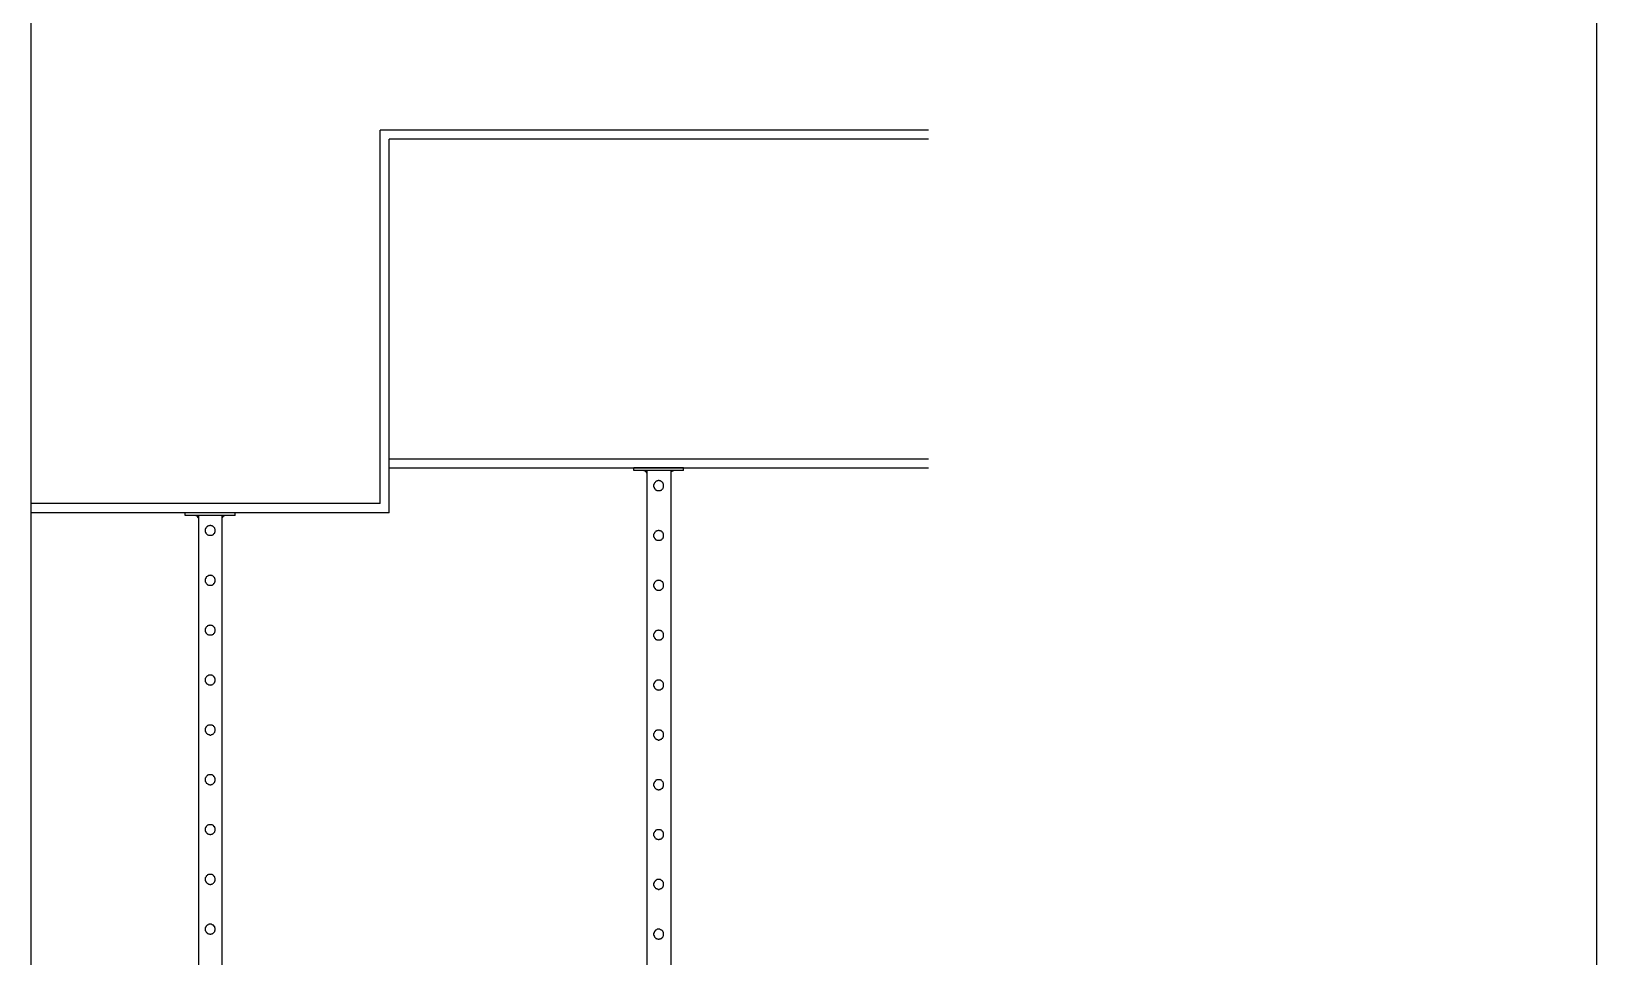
# Model space of a CAD drawing. Header units: metres. Extents: x 0 to 420, y 0 to 297.
# Drawn here: x 385.44 to 420, y 140.62 to 161.05 of the extents above; entities that cross this region are included whole.
import ezdxf

# ---------------------------------------------------------------- set-up
doc = ezdxf.new("R2010")
doc.units = ezdxf.units.M
doc.layers.add(' ', color=7, linetype='Continuous')

msp = doc.modelspace()

# ---------------------------------------------------------------- linework, layer by layer
at = {"layer": ' '}
for p, q in [((385.44, 98.35), (385.44, 166.57)), ((405.25, 158.87), (393.14, 158.87)), ((393.14, 150.62), (393.14, 158.87)), ((405.25, 158.67), (393.34, 158.67)), ((393.34, 150.42), (393.34, 158.67)), ((393.34, 151.61), (405.25, 151.61)), ((393.34, 151.41), (405.25, 151.41)), ((398.74, 151.35), (398.74, 151.41)), ((399.84, 151.41), (398.74, 151.41)), ((399.84, 151.35), (399.84, 151.41)), ((399.84, 151.35), (398.74, 151.35)), ((399.03, 151.35), (399.03, 130.08)), ((399.56, 151.35), (399.56, 130.3)), ((393.14, 150.62), (385.44, 150.62)), ((393.34, 150.42), (385.44, 150.42)), ((388.84, 150.36), (388.84, 150.42)), ((389.94, 150.42), (388.84, 150.42)), ((389.94, 150.36), (388.84, 150.36)), ((389.13, 150.36), (389.13, 129.09)), ((389.65, 150.36), (389.65, 129.31)), ((389.94, 150.36), (389.94, 150.42))]:
    msp.add_line(p, q, dxfattribs=at)
for points in [[(399.03, 151.29), (399.03, 151.3), (399.02, 151.3), (399.02, 151.31), (399.02, 151.32), (399.01, 151.32), (399.01, 151.33), (399, 151.33), (399, 151.33), (398.99, 151.34), (398.99, 151.34), (398.98, 151.34), (398.98, 151.34), (398.97, 151.35), (398.96, 151.35)], [(399.4, 151.02), (399.4, 151.03), (399.4, 151.04), (399.4, 151.05), (399.39, 151.06), (399.39, 151.07), (399.38, 151.08), (399.38, 151.09), (399.37, 151.09), (399.36, 151.1), (399.35, 151.11), (399.34, 151.11), (399.33, 151.12), (399.32, 151.12), (399.31, 151.12), (399.3, 151.13), (399.29, 151.13), (399.28, 151.13), (399.27, 151.12), (399.26, 151.12), (399.25, 151.12), (399.24, 151.11), (399.23, 151.11), (399.22, 151.1), (399.21, 151.09), (399.21, 151.09), (399.2, 151.08), (399.2, 151.07), (399.19, 151.06), (399.19, 151.05), (399.18, 151.04), (399.18, 151.03), (399.18, 151.02), (399.18, 151.01), (399.18, 150.99), (399.19, 150.98), (399.19, 150.97), (399.2, 150.96), (399.2, 150.95), (399.21, 150.95), (399.21, 150.94), (399.22, 150.93), (399.23, 150.92), (399.24, 150.92), (399.25, 150.91), (399.26, 150.91), (399.27, 150.91), (399.28, 150.91), (399.29, 150.91), (399.3, 150.91), (399.31, 150.91), (399.32, 150.91), (399.33, 150.91), (399.34, 150.92), (399.35, 150.92), (399.36, 150.93), (399.37, 150.94), (399.38, 150.95), (399.38, 150.95), (399.39, 150.96), (399.39, 150.97), (399.4, 150.98), (399.4, 150.99), (399.4, 151.01), (399.4, 151.02)], [(399.62, 151.35), (399.62, 151.35), (399.61, 151.34), (399.6, 151.34), (399.6, 151.34), (399.59, 151.34), (399.59, 151.33), (399.58, 151.33), (399.58, 151.33), (399.57, 151.32), (399.57, 151.32), (399.56, 151.31), (399.56, 151.3), (399.56, 151.3), (399.56, 151.29), (399.56, 151.29)], [(389.13, 150.3), (389.12, 150.31), (389.12, 150.31), (389.12, 150.32), (389.12, 150.33), (389.11, 150.33), (389.11, 150.34), (389.1, 150.34), (389.1, 150.34), (389.09, 150.35), (389.08, 150.35), (389.08, 150.35), (389.07, 150.35), (389.07, 150.36), (389.06, 150.36)], [(389.72, 150.36), (389.71, 150.36), (389.71, 150.35), (389.7, 150.35), (389.69, 150.35), (389.69, 150.35), (389.68, 150.34), (389.68, 150.34), (389.67, 150.34), (389.67, 150.33), (389.66, 150.33), (389.66, 150.32), (389.66, 150.31), (389.66, 150.31), (389.65, 150.3), (389.65, 150.3)], [(389.5, 150.03), (389.5, 150.04), (389.5, 150.05), (389.49, 150.06), (389.49, 150.07), (389.49, 150.08), (389.48, 150.09), (389.47, 150.1), (389.47, 150.1), (389.46, 150.11), (389.45, 150.12), (389.44, 150.12), (389.43, 150.13), (389.42, 150.13), (389.41, 150.13), (389.4, 150.14), (389.39, 150.14), (389.38, 150.14), (389.37, 150.13), (389.36, 150.13), (389.35, 150.13), (389.34, 150.12), (389.33, 150.12), (389.32, 150.11), (389.31, 150.1), (389.3, 150.1), (389.3, 150.09), (389.29, 150.08), (389.29, 150.07), (389.28, 150.06), (389.28, 150.05), (389.28, 150.04), (389.28, 150.03), (389.28, 150.01), (389.28, 150), (389.28, 149.99), (389.29, 149.98), (389.29, 149.97), (389.3, 149.96), (389.3, 149.96), (389.31, 149.95), (389.32, 149.94), (389.33, 149.93), (389.34, 149.93), (389.35, 149.92), (389.36, 149.92), (389.37, 149.92), (389.38, 149.92), (389.39, 149.92), (389.4, 149.92), (389.41, 149.92), (389.42, 149.92), (389.43, 149.92), (389.44, 149.93), (389.45, 149.93), (389.46, 149.94), (389.47, 149.95), (389.47, 149.96), (389.48, 149.96), (389.49, 149.97), (389.49, 149.98), (389.49, 149.99), (389.5, 150), (389.5, 150.01), (389.5, 150.03)], [(399.4, 149.92), (399.4, 149.93), (399.4, 149.94), (399.4, 149.95), (399.39, 149.96), (399.39, 149.97), (399.38, 149.98), (399.38, 149.99), (399.37, 149.99), (399.36, 150), (399.35, 150.01), (399.34, 150.01), (399.33, 150.02), (399.32, 150.02), (399.31, 150.02), (399.3, 150.03), (399.29, 150.03), (399.28, 150.03), (399.27, 150.02), (399.26, 150.02), (399.25, 150.02), (399.24, 150.01), (399.23, 150.01), (399.22, 150), (399.21, 149.99), (399.21, 149.99), (399.2, 149.98), (399.2, 149.97), (399.19, 149.96), (399.19, 149.95), (399.18, 149.94), (399.18, 149.93), (399.18, 149.92), (399.18, 149.9), (399.18, 149.89), (399.19, 149.88), (399.19, 149.87), (399.2, 149.86), (399.2, 149.85), (399.21, 149.85), (399.21, 149.84), (399.22, 149.83), (399.23, 149.82), (399.24, 149.82), (399.25, 149.81), (399.26, 149.81), (399.27, 149.81), (399.28, 149.81), (399.29, 149.81), (399.3, 149.81), (399.31, 149.81), (399.32, 149.81), (399.33, 149.81), (399.34, 149.82), (399.35, 149.82), (399.36, 149.83), (399.37, 149.84), (399.38, 149.85), (399.38, 149.85), (399.39, 149.86), (399.39, 149.87), (399.4, 149.88), (399.4, 149.89), (399.4, 149.9), (399.4, 149.92)], [(389.5, 148.93), (389.5, 148.94), (389.5, 148.95), (389.49, 148.96), (389.49, 148.97), (389.49, 148.98), (389.48, 148.99), (389.47, 149), (389.47, 149), (389.46, 149.01), (389.45, 149.02), (389.44, 149.02), (389.43, 149.03), (389.42, 149.03), (389.41, 149.03), (389.4, 149.03), (389.39, 149.04), (389.38, 149.03), (389.37, 149.03), (389.36, 149.03), (389.35, 149.03), (389.34, 149.02), (389.33, 149.02), (389.32, 149.01), (389.31, 149), (389.3, 149), (389.3, 148.99), (389.29, 148.98), (389.29, 148.97), (389.28, 148.96), (389.28, 148.95), (389.28, 148.94), (389.28, 148.93), (389.28, 148.91), (389.28, 148.9), (389.28, 148.89), (389.29, 148.88), (389.29, 148.87), (389.3, 148.86), (389.3, 148.86), (389.31, 148.85), (389.32, 148.84), (389.33, 148.83), (389.34, 148.83), (389.35, 148.82), (389.36, 148.82), (389.37, 148.82), (389.38, 148.82), (389.39, 148.82), (389.4, 148.82), (389.41, 148.82), (389.42, 148.82), (389.43, 148.82), (389.44, 148.83), (389.45, 148.83), (389.46, 148.84), (389.47, 148.85), (389.47, 148.86), (389.48, 148.86), (389.49, 148.87), (389.49, 148.88), (389.49, 148.89), (389.5, 148.9), (389.5, 148.91), (389.5, 148.93)], [(399.4, 148.82), (399.4, 148.83), (399.4, 148.84), (399.4, 148.85), (399.39, 148.86), (399.39, 148.87), (399.38, 148.88), (399.38, 148.89), (399.37, 148.89), (399.36, 148.9), (399.35, 148.91), (399.34, 148.91), (399.33, 148.92), (399.32, 148.92), (399.31, 148.92), (399.3, 148.92), (399.29, 148.93), (399.28, 148.92), (399.27, 148.92), (399.26, 148.92), (399.25, 148.92), (399.24, 148.91), (399.23, 148.91), (399.22, 148.9), (399.21, 148.89), (399.21, 148.89), (399.2, 148.88), (399.2, 148.87), (399.19, 148.86), (399.19, 148.85), (399.18, 148.84), (399.18, 148.83), (399.18, 148.82), (399.18, 148.8), (399.18, 148.79), (399.19, 148.78), (399.19, 148.77), (399.2, 148.76), (399.2, 148.75), (399.21, 148.75), (399.21, 148.74), (399.22, 148.73), (399.23, 148.72), (399.24, 148.72), (399.25, 148.71), (399.26, 148.71), (399.27, 148.71), (399.28, 148.71), (399.29, 148.71), (399.3, 148.71), (399.31, 148.71), (399.32, 148.71), (399.33, 148.71), (399.34, 148.72), (399.35, 148.72), (399.36, 148.73), (399.37, 148.74), (399.38, 148.75), (399.38, 148.75), (399.39, 148.76), (399.39, 148.77), (399.4, 148.78), (399.4, 148.79), (399.4, 148.8), (399.4, 148.82)], [(389.5, 147.83), (389.5, 147.84), (389.5, 147.85), (389.49, 147.86), (389.49, 147.87), (389.49, 147.88), (389.48, 147.89), (389.47, 147.89), (389.47, 147.9), (389.46, 147.91), (389.45, 147.92), (389.44, 147.92), (389.43, 147.93), (389.42, 147.93), (389.41, 147.93), (389.4, 147.93), (389.39, 147.94), (389.38, 147.93), (389.37, 147.93), (389.36, 147.93), (389.35, 147.93), (389.34, 147.92), (389.33, 147.92), (389.32, 147.91), (389.31, 147.9), (389.3, 147.89), (389.3, 147.89), (389.29, 147.88), (389.29, 147.87), (389.28, 147.86), (389.28, 147.85), (389.28, 147.84), (389.28, 147.83), (389.28, 147.81), (389.28, 147.8), (389.28, 147.79), (389.29, 147.78), (389.29, 147.77), (389.3, 147.76), (389.3, 147.76), (389.31, 147.75), (389.32, 147.74), (389.33, 147.73), (389.34, 147.73), (389.35, 147.72), (389.36, 147.72), (389.37, 147.72), (389.38, 147.72), (389.39, 147.72), (389.4, 147.72), (389.41, 147.72), (389.42, 147.72), (389.43, 147.72), (389.44, 147.73), (389.45, 147.73), (389.46, 147.74), (389.47, 147.75), (389.47, 147.76), (389.48, 147.76), (389.49, 147.77), (389.49, 147.78), (389.49, 147.79), (389.5, 147.8), (389.5, 147.81), (389.5, 147.83)], [(399.4, 147.72), (399.4, 147.73), (399.4, 147.74), (399.4, 147.75), (399.39, 147.76), (399.39, 147.77), (399.38, 147.78), (399.38, 147.78), (399.37, 147.79), (399.36, 147.8), (399.35, 147.81), (399.34, 147.81), (399.33, 147.82), (399.32, 147.82), (399.31, 147.82), (399.3, 147.82), (399.29, 147.83), (399.28, 147.82), (399.27, 147.82), (399.26, 147.82), (399.25, 147.82), (399.24, 147.81), (399.23, 147.81), (399.22, 147.8), (399.21, 147.79), (399.21, 147.78), (399.2, 147.78), (399.2, 147.77), (399.19, 147.76), (399.19, 147.75), (399.18, 147.74), (399.18, 147.73), (399.18, 147.72), (399.18, 147.7), (399.18, 147.69), (399.19, 147.68), (399.19, 147.67), (399.2, 147.66), (399.2, 147.65), (399.21, 147.65), (399.21, 147.64), (399.22, 147.63), (399.23, 147.62), (399.24, 147.62), (399.25, 147.61), (399.26, 147.61), (399.27, 147.61), (399.28, 147.61), (399.29, 147.61), (399.3, 147.61), (399.31, 147.61), (399.32, 147.61), (399.33, 147.61), (399.34, 147.62), (399.35, 147.62), (399.36, 147.63), (399.37, 147.64), (399.38, 147.65), (399.38, 147.65), (399.39, 147.66), (399.39, 147.67), (399.4, 147.68), (399.4, 147.69), (399.4, 147.7), (399.4, 147.72)], [(389.5, 146.72), (389.5, 146.74), (389.5, 146.75), (389.49, 146.76), (389.49, 146.77), (389.49, 146.78), (389.48, 146.79), (389.47, 146.79), (389.47, 146.8), (389.46, 146.81), (389.45, 146.82), (389.44, 146.82), (389.43, 146.83), (389.42, 146.83), (389.41, 146.83), (389.4, 146.83), (389.39, 146.83), (389.38, 146.83), (389.37, 146.83), (389.36, 146.83), (389.35, 146.83), (389.34, 146.82), (389.33, 146.82), (389.32, 146.81), (389.31, 146.8), (389.3, 146.79), (389.3, 146.79), (389.29, 146.78), (389.29, 146.77), (389.28, 146.76), (389.28, 146.75), (389.28, 146.74), (389.28, 146.72), (389.28, 146.71), (389.28, 146.7), (389.28, 146.69), (389.29, 146.68), (389.29, 146.67), (389.3, 146.66), (389.3, 146.65), (389.31, 146.65), (389.32, 146.64), (389.33, 146.63), (389.34, 146.63), (389.35, 146.62), (389.36, 146.62), (389.37, 146.62), (389.38, 146.62), (389.39, 146.61), (389.4, 146.62), (389.41, 146.62), (389.42, 146.62), (389.43, 146.62), (389.44, 146.63), (389.45, 146.63), (389.46, 146.64), (389.47, 146.65), (389.47, 146.65), (389.48, 146.66), (389.49, 146.67), (389.49, 146.68), (389.49, 146.69), (389.5, 146.7), (389.5, 146.71), (389.5, 146.72)], [(399.4, 146.61), (399.4, 146.63), (399.4, 146.64), (399.4, 146.65), (399.39, 146.66), (399.39, 146.67), (399.38, 146.68), (399.38, 146.68), (399.37, 146.69), (399.36, 146.7), (399.35, 146.71), (399.34, 146.71), (399.33, 146.72), (399.32, 146.72), (399.31, 146.72), (399.3, 146.72), (399.29, 146.72), (399.28, 146.72), (399.27, 146.72), (399.26, 146.72), (399.25, 146.72), (399.24, 146.71), (399.23, 146.71), (399.22, 146.7), (399.21, 146.69), (399.21, 146.68), (399.2, 146.68), (399.2, 146.67), (399.19, 146.66), (399.19, 146.65), (399.18, 146.64), (399.18, 146.63), (399.18, 146.61), (399.18, 146.6), (399.18, 146.59), (399.19, 146.58), (399.19, 146.57), (399.2, 146.56), (399.2, 146.55), (399.21, 146.54), (399.21, 146.54), (399.22, 146.53), (399.23, 146.52), (399.24, 146.52), (399.25, 146.51), (399.26, 146.51), (399.27, 146.51), (399.28, 146.51), (399.29, 146.5), (399.3, 146.51), (399.31, 146.51), (399.32, 146.51), (399.33, 146.51), (399.34, 146.52), (399.35, 146.52), (399.36, 146.53), (399.37, 146.54), (399.38, 146.54), (399.38, 146.55), (399.39, 146.56), (399.39, 146.57), (399.4, 146.58), (399.4, 146.59), (399.4, 146.6), (399.4, 146.61)], [(389.5, 145.62), (389.5, 145.64), (389.5, 145.65), (389.49, 145.66), (389.49, 145.67), (389.49, 145.68), (389.48, 145.69), (389.47, 145.69), (389.47, 145.7), (389.46, 145.71), (389.45, 145.72), (389.44, 145.72), (389.43, 145.73), (389.42, 145.73), (389.41, 145.73), (389.4, 145.73), (389.39, 145.73), (389.38, 145.73), (389.37, 145.73), (389.36, 145.73), (389.35, 145.73), (389.34, 145.72), (389.33, 145.72), (389.32, 145.71), (389.31, 145.7), (389.3, 145.69), (389.3, 145.69), (389.29, 145.68), (389.29, 145.67), (389.28, 145.66), (389.28, 145.65), (389.28, 145.64), (389.28, 145.62), (389.28, 145.61), (389.28, 145.6), (389.28, 145.59), (389.29, 145.58), (389.29, 145.57), (389.3, 145.56), (389.3, 145.55), (389.31, 145.55), (389.32, 145.54), (389.33, 145.53), (389.34, 145.53), (389.35, 145.52), (389.36, 145.52), (389.37, 145.52), (389.38, 145.51), (389.39, 145.51), (389.4, 145.51), (389.41, 145.52), (389.42, 145.52), (389.43, 145.52), (389.44, 145.53), (389.45, 145.53), (389.46, 145.54), (389.47, 145.55), (389.47, 145.55), (389.48, 145.56), (389.49, 145.57), (389.49, 145.58), (389.49, 145.59), (389.5, 145.6), (389.5, 145.61), (389.5, 145.62)], [(399.4, 145.51), (399.4, 145.53), (399.4, 145.54), (399.4, 145.55), (399.39, 145.56), (399.39, 145.57), (399.38, 145.58), (399.38, 145.58), (399.37, 145.59), (399.36, 145.6), (399.35, 145.61), (399.34, 145.61), (399.33, 145.62), (399.32, 145.62), (399.31, 145.62), (399.3, 145.62), (399.29, 145.62), (399.28, 145.62), (399.27, 145.62), (399.26, 145.62), (399.25, 145.62), (399.24, 145.61), (399.23, 145.61), (399.22, 145.6), (399.21, 145.59), (399.21, 145.58), (399.2, 145.58), (399.2, 145.57), (399.19, 145.56), (399.19, 145.55), (399.18, 145.54), (399.18, 145.53), (399.18, 145.51), (399.18, 145.5), (399.18, 145.49), (399.19, 145.48), (399.19, 145.47), (399.2, 145.46), (399.2, 145.45), (399.21, 145.44), (399.21, 145.44), (399.22, 145.43), (399.23, 145.42), (399.24, 145.42), (399.25, 145.41), (399.26, 145.41), (399.27, 145.41), (399.28, 145.4), (399.29, 145.4), (399.3, 145.4), (399.31, 145.41), (399.32, 145.41), (399.33, 145.41), (399.34, 145.42), (399.35, 145.42), (399.36, 145.43), (399.37, 145.44), (399.38, 145.44), (399.38, 145.45), (399.39, 145.46), (399.39, 145.47), (399.4, 145.48), (399.4, 145.49), (399.4, 145.5), (399.4, 145.51)], [(389.5, 144.52), (389.5, 144.53), (389.5, 144.55), (389.49, 144.56), (389.49, 144.57), (389.49, 144.58), (389.48, 144.59), (389.47, 144.59), (389.47, 144.6), (389.46, 144.61), (389.45, 144.62), (389.44, 144.62), (389.43, 144.63), (389.42, 144.63), (389.41, 144.63), (389.4, 144.63), (389.39, 144.63), (389.38, 144.63), (389.37, 144.63), (389.36, 144.63), (389.35, 144.63), (389.34, 144.62), (389.33, 144.62), (389.32, 144.61), (389.31, 144.6), (389.3, 144.59), (389.3, 144.59), (389.29, 144.58), (389.29, 144.57), (389.28, 144.56), (389.28, 144.55), (389.28, 144.53), (389.28, 144.52), (389.28, 144.51), (389.28, 144.5), (389.28, 144.49), (389.29, 144.48), (389.29, 144.47), (389.3, 144.46), (389.3, 144.45), (389.31, 144.45), (389.32, 144.44), (389.33, 144.43), (389.34, 144.43), (389.35, 144.42), (389.36, 144.42), (389.37, 144.42), (389.38, 144.41), (389.39, 144.41), (389.4, 144.41), (389.41, 144.42), (389.42, 144.42), (389.43, 144.42), (389.44, 144.43), (389.45, 144.43), (389.46, 144.44), (389.47, 144.45), (389.47, 144.45), (389.48, 144.46), (389.49, 144.47), (389.49, 144.48), (389.49, 144.49), (389.5, 144.5), (389.5, 144.51), (389.5, 144.52)], [(399.4, 144.41), (399.4, 144.42), (399.4, 144.44), (399.4, 144.45), (399.39, 144.46), (399.39, 144.47), (399.38, 144.48), (399.38, 144.48), (399.37, 144.49), (399.36, 144.5), (399.35, 144.51), (399.34, 144.51), (399.33, 144.52), (399.32, 144.52), (399.31, 144.52), (399.3, 144.52), (399.29, 144.52), (399.28, 144.52), (399.27, 144.52), (399.26, 144.52), (399.25, 144.52), (399.24, 144.51), (399.23, 144.51), (399.22, 144.5), (399.21, 144.49), (399.21, 144.48), (399.2, 144.48), (399.2, 144.47), (399.19, 144.46), (399.19, 144.45), (399.18, 144.44), (399.18, 144.42), (399.18, 144.41), (399.18, 144.4), (399.18, 144.39), (399.19, 144.38), (399.19, 144.37), (399.2, 144.36), (399.2, 144.35), (399.21, 144.34), (399.21, 144.34), (399.22, 144.33), (399.23, 144.32), (399.24, 144.32), (399.25, 144.31), (399.26, 144.31), (399.27, 144.31), (399.28, 144.3), (399.29, 144.3), (399.3, 144.3), (399.31, 144.31), (399.32, 144.31), (399.33, 144.31), (399.34, 144.32), (399.35, 144.32), (399.36, 144.33), (399.37, 144.34), (399.38, 144.34), (399.38, 144.35), (399.39, 144.36), (399.39, 144.37), (399.4, 144.38), (399.4, 144.39), (399.4, 144.4), (399.4, 144.41)], [(389.5, 143.42), (389.5, 143.43), (389.5, 143.45), (389.49, 143.46), (389.49, 143.47), (389.49, 143.48), (389.48, 143.48), (389.47, 143.49), (389.47, 143.5), (389.46, 143.51), (389.45, 143.52), (389.44, 143.52), (389.43, 143.53), (389.42, 143.53), (389.41, 143.53), (389.4, 143.53), (389.39, 143.53), (389.38, 143.53), (389.37, 143.53), (389.36, 143.53), (389.35, 143.53), (389.34, 143.52), (389.33, 143.52), (389.32, 143.51), (389.31, 143.5), (389.3, 143.49), (389.3, 143.48), (389.29, 143.48), (389.29, 143.47), (389.28, 143.46), (389.28, 143.45), (389.28, 143.43), (389.28, 143.42), (389.28, 143.41), (389.28, 143.4), (389.28, 143.39), (389.29, 143.38), (389.29, 143.37), (389.3, 143.36), (389.3, 143.35), (389.31, 143.35), (389.32, 143.34), (389.33, 143.33), (389.34, 143.33), (389.35, 143.32), (389.36, 143.32), (389.37, 143.32), (389.38, 143.31), (389.39, 143.31), (389.4, 143.31), (389.41, 143.32), (389.42, 143.32), (389.43, 143.32), (389.44, 143.33), (389.45, 143.33), (389.46, 143.34), (389.47, 143.35), (389.47, 143.35), (389.48, 143.36), (389.49, 143.37), (389.49, 143.38), (389.49, 143.39), (389.5, 143.4), (389.5, 143.41), (389.5, 143.42)], [(399.4, 143.31), (399.4, 143.32), (399.4, 143.34), (399.4, 143.35), (399.39, 143.36), (399.39, 143.37), (399.38, 143.37), (399.38, 143.38), (399.37, 143.39), (399.36, 143.4), (399.35, 143.41), (399.34, 143.41), (399.33, 143.42), (399.32, 143.42), (399.31, 143.42), (399.3, 143.42), (399.29, 143.42), (399.28, 143.42), (399.27, 143.42), (399.26, 143.42), (399.25, 143.42), (399.24, 143.41), (399.23, 143.41), (399.22, 143.4), (399.21, 143.39), (399.21, 143.38), (399.2, 143.37), (399.2, 143.37), (399.19, 143.36), (399.19, 143.35), (399.18, 143.34), (399.18, 143.32), (399.18, 143.31), (399.18, 143.3), (399.18, 143.29), (399.19, 143.28), (399.19, 143.27), (399.2, 143.26), (399.2, 143.25), (399.21, 143.24), (399.21, 143.24), (399.22, 143.23), (399.23, 143.22), (399.24, 143.22), (399.25, 143.21), (399.26, 143.21), (399.27, 143.21), (399.28, 143.2), (399.29, 143.2), (399.3, 143.2), (399.31, 143.21), (399.32, 143.21), (399.33, 143.21), (399.34, 143.22), (399.35, 143.22), (399.36, 143.23), (399.37, 143.24), (399.38, 143.24), (399.38, 143.25), (399.39, 143.26), (399.39, 143.27), (399.4, 143.28), (399.4, 143.29), (399.4, 143.3), (399.4, 143.31)], [(389.5, 142.32), (389.5, 142.33), (389.5, 142.34), (389.49, 142.36), (389.49, 142.37), (389.49, 142.38), (389.48, 142.38), (389.47, 142.39), (389.47, 142.4), (389.46, 142.41), (389.45, 142.42), (389.44, 142.42), (389.43, 142.43), (389.42, 142.43), (389.41, 142.43), (389.4, 142.43), (389.39, 142.43), (389.38, 142.43), (389.37, 142.43), (389.36, 142.43), (389.35, 142.43), (389.34, 142.42), (389.33, 142.42), (389.32, 142.41), (389.31, 142.4), (389.3, 142.39), (389.3, 142.38), (389.29, 142.38), (389.29, 142.37), (389.28, 142.36), (389.28, 142.34), (389.28, 142.33), (389.28, 142.32), (389.28, 142.31), (389.28, 142.3), (389.28, 142.29), (389.29, 142.28), (389.29, 142.27), (389.3, 142.26), (389.3, 142.25), (389.31, 142.25), (389.32, 142.24), (389.33, 142.23), (389.34, 142.23), (389.35, 142.22), (389.36, 142.22), (389.37, 142.22), (389.38, 142.21), (389.39, 142.21), (389.4, 142.21), (389.41, 142.22), (389.42, 142.22), (389.43, 142.22), (389.44, 142.23), (389.45, 142.23), (389.46, 142.24), (389.47, 142.25), (389.47, 142.25), (389.48, 142.26), (389.49, 142.27), (389.49, 142.28), (389.49, 142.29), (389.5, 142.3), (389.5, 142.31), (389.5, 142.32)], [(399.4, 142.21), (399.4, 142.22), (399.4, 142.23), (399.4, 142.25), (399.39, 142.26), (399.39, 142.27), (399.38, 142.27), (399.38, 142.28), (399.37, 142.29), (399.36, 142.3), (399.35, 142.3), (399.34, 142.31), (399.33, 142.32), (399.32, 142.32), (399.31, 142.32), (399.3, 142.32), (399.29, 142.32), (399.28, 142.32), (399.27, 142.32), (399.26, 142.32), (399.25, 142.32), (399.24, 142.31), (399.23, 142.3), (399.22, 142.3), (399.21, 142.29), (399.21, 142.28), (399.2, 142.27), (399.2, 142.27), (399.19, 142.26), (399.19, 142.25), (399.18, 142.23), (399.18, 142.22), (399.18, 142.21), (399.18, 142.2), (399.18, 142.19), (399.19, 142.18), (399.19, 142.17), (399.2, 142.16), (399.2, 142.15), (399.21, 142.14), (399.21, 142.14), (399.22, 142.13), (399.23, 142.12), (399.24, 142.12), (399.25, 142.11), (399.26, 142.11), (399.27, 142.11), (399.28, 142.1), (399.29, 142.1), (399.3, 142.1), (399.31, 142.11), (399.32, 142.11), (399.33, 142.11), (399.34, 142.12), (399.35, 142.12), (399.36, 142.13), (399.37, 142.14), (399.38, 142.14), (399.38, 142.15), (399.39, 142.16), (399.39, 142.17), (399.4, 142.18), (399.4, 142.19), (399.4, 142.2), (399.4, 142.21)], [(389.5, 141.22), (389.5, 141.23), (389.5, 141.24), (389.49, 141.26), (389.49, 141.27), (389.49, 141.28), (389.48, 141.28), (389.47, 141.29), (389.47, 141.3), (389.46, 141.31), (389.45, 141.31), (389.44, 141.32), (389.43, 141.32), (389.42, 141.33), (389.41, 141.33), (389.4, 141.33), (389.39, 141.33), (389.38, 141.33), (389.37, 141.33), (389.36, 141.33), (389.35, 141.32), (389.34, 141.32), (389.33, 141.31), (389.32, 141.31), (389.31, 141.3), (389.3, 141.29), (389.3, 141.28), (389.29, 141.28), (389.29, 141.27), (389.28, 141.26), (389.28, 141.24), (389.28, 141.23), (389.28, 141.22), (389.28, 141.21), (389.28, 141.2), (389.28, 141.19), (389.29, 141.18), (389.29, 141.17), (389.3, 141.16), (389.3, 141.15), (389.31, 141.15), (389.32, 141.14), (389.33, 141.13), (389.34, 141.13), (389.35, 141.12), (389.36, 141.12), (389.37, 141.12), (389.38, 141.11), (389.39, 141.11), (389.4, 141.11), (389.41, 141.12), (389.42, 141.12), (389.43, 141.12), (389.44, 141.13), (389.45, 141.13), (389.46, 141.14), (389.47, 141.15), (389.47, 141.15), (389.48, 141.16), (389.49, 141.17), (389.49, 141.18), (389.49, 141.19), (389.5, 141.2), (389.5, 141.21), (389.5, 141.22)], [(399.4, 141.11), (399.4, 141.12), (399.4, 141.13), (399.4, 141.15), (399.39, 141.16), (399.39, 141.17), (399.38, 141.17), (399.38, 141.18), (399.37, 141.19), (399.36, 141.2), (399.35, 141.2), (399.34, 141.21), (399.33, 141.21), (399.32, 141.22), (399.31, 141.22), (399.3, 141.22), (399.29, 141.22), (399.28, 141.22), (399.27, 141.22), (399.26, 141.22), (399.25, 141.21), (399.24, 141.21), (399.23, 141.2), (399.22, 141.2), (399.21, 141.19), (399.21, 141.18), (399.2, 141.17), (399.2, 141.17), (399.19, 141.16), (399.19, 141.15), (399.18, 141.13), (399.18, 141.12), (399.18, 141.11), (399.18, 141.1), (399.18, 141.09), (399.19, 141.08), (399.19, 141.07), (399.2, 141.06), (399.2, 141.05), (399.21, 141.04), (399.21, 141.04), (399.22, 141.03), (399.23, 141.02), (399.24, 141.02), (399.25, 141.01), (399.26, 141.01), (399.27, 141.01), (399.28, 141), (399.29, 141), (399.3, 141), (399.31, 141.01), (399.32, 141.01), (399.33, 141.01), (399.34, 141.02), (399.35, 141.02), (399.36, 141.03), (399.37, 141.04), (399.38, 141.04), (399.38, 141.05), (399.39, 141.06), (399.39, 141.07), (399.4, 141.08), (399.4, 141.09), (399.4, 141.1), (399.4, 141.11)]]:
    msp.add_lwpolyline(points, dxfattribs=at)
msp.add_line((420, 0), (420, 296.97))

doc.saveas('drawing.dxf')
